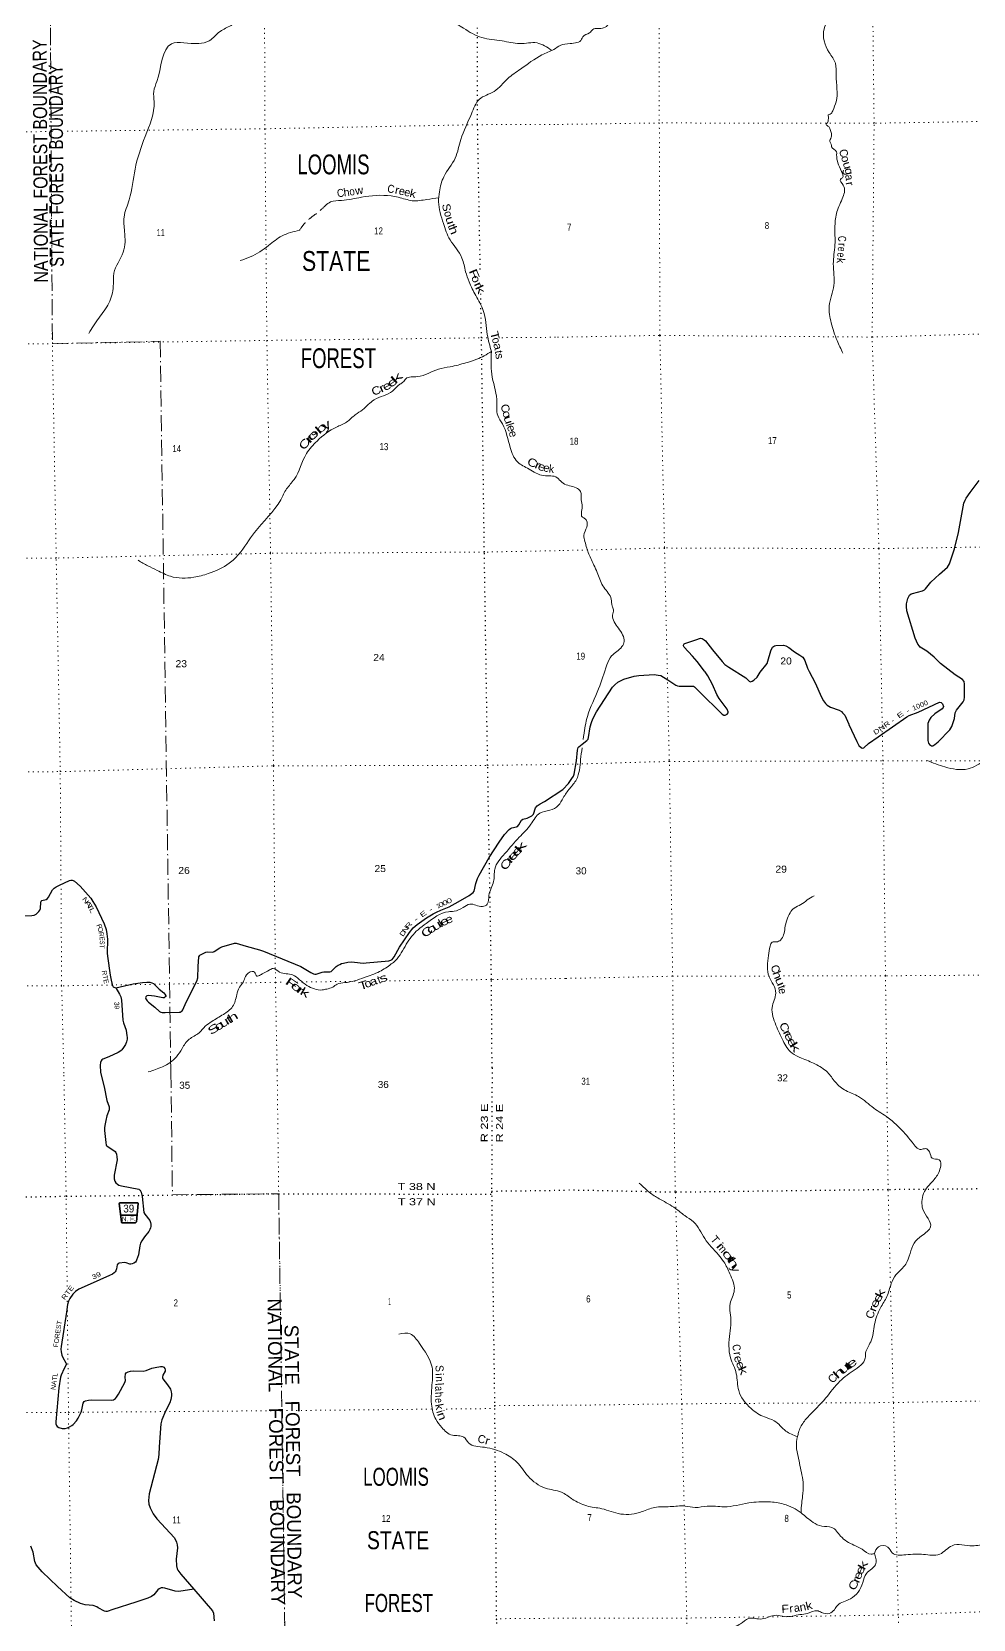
# Model space of a CAD drawing. Header units: feet. Extents: x 242557 to 489137, y 368785 to 557307.
# Drawn here: x 260656 to 284176, y 447379 to 487044 of the extents above; entities that cross this region are included whole.
import ezdxf
from ezdxf.enums import TextEntityAlignment as Align

# ---------------------------------------------------------------- set-up
doc = ezdxf.new("R2010")
doc.units = ezdxf.units.FT
doc.header["$LTSCALE"] = 80
for name, pattern in [('DOT_DASHED', [7.7, 5, -1.2, 0.3, -1.2]), ('DOTTED', [1.5, 0.3, -1.2]), ('MEDIUM_DASHED', [4.5, 3, -1.5])]:
    doc.linetypes.add(name, pattern=pattern)
for name, color, linetype, lineweight in [('29', 7, 'Continuous', 25), ('30', 7, 'Continuous', 35), ('39', 7, 'Continuous', 13), ('41', 7, 'Continuous', 13), ('44', 7, 'DOT_DASHED', 13), ('6', 7, 'DOTTED', 25), ('7', 7, 'DOTTED', 13)]:
    doc.layers.add(name, color=color, linetype=linetype, lineweight=lineweight)

msp = doc.modelspace()

# ---------------------------------------------------------------- linework, layer by layer
at = {"layer": '29'}
for points in [[(281068, 469739.4), (281069.63, 469736.34), (281269, 469313.44), (281321.3, 469208), (281381.08, 469152.45), (281406.7, 469143.91), (281440.15, 469152.04), (281558.69, 469259.65), (281798.87, 469428.57), (282513.59, 469925.09), (282576.73, 469960.05), (282803.36, 470042.73), (283330.21, 470288.87), (283375.25, 470286.93), (283409.68, 470254.41), (283430.77, 470188.65), (283426.5, 470158.74), (283400.61, 470123.12), (283217.78, 470003.93), (283119.04, 469910.91), (283072.07, 469842.54), (283041.82, 469761.89), (283043.52, 469338.44), (283059.26, 469265.69), (283080.61, 469235.78), (283135.35, 469205.45), (283166.02, 469205.87), (283217.26, 469231.5), (283302.51, 469304.11), (283593.03, 469603.25), (283644.71, 469685.12), (283704.62, 469886.15), (283721.14, 470026.28), (283760.35, 470093.14), (283858.32, 470218.43), (283921.84, 470304.02), (283947.46, 470351.02), (283958.69, 470414.35), (283959.27, 470739.04), (283947.46, 470812.51), (283910.06, 470860.91), (283725.77, 470979.66), (283354.16, 471261.44), (283197.27, 471417.11), (283018.33, 471566.23), (282852.52, 471671.28), (282832.94, 471690.61), (282790.24, 471746.15), (282722.4, 471890.1), (282515.02, 472572.96), (282508.42, 472679.8), (282506.89, 472750.24), (282542.58, 472880.63), (282584.62, 472965.8), (282623.71, 472996), (282660.3, 473007.89), (282908.9, 473074.15), (282956.79, 473102.83), (282982.41, 473124.19), (283119.69, 473292.8), (283337.04, 473489.42), (283529, 473669), (283585.2, 473749.26), (283709.75, 474121.19), (283807.21, 474530.81), (283941.58, 475263.95), (283973.1, 475341.88), (283998.72, 475393.16), (284098.79, 475531.77), (284321.83, 475831.37)], [(277479.58, 471048), (277466.44, 471070.51), (277277.3, 471312.16), (277163.35, 471442.61), (276950.48, 471663.54), (276935.79, 471703.41), (276935.79, 471720.5), (276952.87, 471750.41), (276974.41, 471762.91), (277248.66, 471853.96), (277362.81, 471891.42), (277405.51, 471882.88), (277456.76, 471852.96), (277485.34, 471825.17), (277659.94, 471601.34), (277902.75, 471306.49), (277969.18, 471233.38), (278069.31, 471169.18), (278495.08, 470900.76), (278579.81, 470814.63), (278614.38, 470800.68), (278656.68, 470814.63), (278695.11, 470840.27), (278776.24, 470921.46), (278852.79, 471046.18), (279023.92, 471261.16), (279048.17, 471320.94), (279116.86, 471578.64), (279164.84, 471667.09), (279207.54, 471701.28), (279242.96, 471708.61), (279433.86, 471714.1), (279491.21, 471702.27), (279566.23, 471658.55), (279710.47, 471554.09), (279848.07, 471468.4), (279916.39, 471414.99), (279965.58, 471338.17), (280031.69, 471143.66), (280074.96, 471056.36), (280230.61, 470779.66), (280388.32, 470414.27), (280433.09, 470323.25), (280484.33, 470263.42), (280522.76, 470220.69), (280607.88, 470165.26), (280825.96, 470092.51), (280881.47, 470062.6), (280913.6, 470029.17), (280966.87, 469968.59), (281068, 469739.4)], [(273922.9, 468108.98), (274061.95, 468257.25), (274151.62, 468383.3), (274185.79, 468445.26), (274203.73, 468490.23), (274262.58, 468824.34), (274288.26, 469092.61), (274305.35, 469158.84), (274319.05, 469174.52), (274406.27, 469241.08), (274525.14, 469334.58), (274553.02, 469372.49), (274561.56, 469410.95), (274607.96, 469679.33), (274638.43, 469784.84), (274672.59, 469878.84), (274760.78, 470049.9), (275162.14, 470664.19), (275223.44, 470729.17), (275300.3, 470788.99), (275377.17, 470835.99), (275447.99, 470864.41), (275701.7, 470938.54), (275818.91, 470961.74), (276205.58, 470981.27), (276308.87, 470971.08), (276367.85, 470957.77), (276545.62, 470851.54), (276743.63, 470718.49), (276790.6, 470697.12), (276833.7, 470692.85), (277108.12, 470689.13), (277184.78, 470688.89), (277213.35, 470680.03), (277329.02, 470557.12), (277900.83, 469991.6), (277947.83, 469964.31), (277977.72, 469968.58), (278027.89, 469992.53), (278054.58, 470024.13), (278054.58, 470054.04), (278029.03, 470117.59), (277827.15, 470387.17), (277772.75, 470485.61), (277663.86, 470732.26), (277546.43, 470947.09), (277479.58, 471048)], [(270768.27, 465043.54), (270874.1, 465092.08), (271084.95, 465183.27), (271305.38, 465305.73), (271582.94, 465463.83), (271681.15, 465534.33), (271707.99, 465570.84), (271748.59, 465761.11), (271792.18, 465884.72), (271835.15, 465970.45), (272080.31, 466414.78), (272334.7, 466798.85), (272464.08, 466982.87), (272582.15, 467113.18), (272612.04, 467134.55), (272650.12, 467153.94), (272766.54, 467176.47), (272791.39, 467190.09), (272821.28, 467228.55), (272890.18, 467344.25), (272928.03, 467369.56), (273036.3, 467393.58), (273098.84, 467425.11), (273145.81, 467455.02), (273189.4, 467497.48), (273244.02, 467655.84), (273280.15, 467698.84), (273355.05, 467754.12), (273461.37, 467807.34), (273922.9, 468108.98)], [(260275.62, 464949.89), (260659.93, 464962.71), (260715.45, 464974.47), (260764.5, 464998.52), (260835.01, 465060.99), (260860.63, 465094.12), (260876.58, 465139.87), (260879.5, 465299.13), (260890.52, 465320.58), (260907.6, 465334.46), (261015.23, 465364.38), (261046.38, 465386.81), (261074.14, 465424.19), (261171.77, 465601.35), (261215.05, 465647.46), (261262.03, 465679.51), (261346.67, 465723.82), (261599.37, 465840.82), (261631.4, 465847.23), (261662.64, 465845.15), (261686.91, 465840.82), (261727.48, 465823.73), (261862.98, 465698.1), (262128.83, 465395.2), (262184.38, 465316.32), (262266.07, 465178.34), (262461.71, 464757.12), (262511.05, 464609.16), (262534.53, 464502.33), (262547.84, 464371.96), (262540.93, 464018.43), (262546.03, 463950.73), (262615.93, 463468.5), (262639.15, 463348.65), (262658.36, 463268.54), (262673.31, 463216.21), (262690.39, 463184.16), (262709.61, 463170.26), (262753.09, 463152.89)], [(262753.09, 463152.89), (263188.32, 463254.49), (263418.45, 463289.92), (263533.74, 463298.47), (263608.47, 463296.33), (263659.21, 463284.27), (263693.87, 463264.29), (263839.68, 463122.7), (263954.28, 463032.34), (263984.24, 462999.36), (264002.07, 462958.76), (264001.32, 462941.68), (263982.11, 462920.31), (263965.03, 462909.63), (263934.62, 462904.98), (263722.24, 462946.99), (263572.76, 462966.1), (263531.61, 462958.77), (263508.12, 462933.13), (263499.58, 462905.36), (263508, 462878.12), (263542.28, 462828.45), (263576.12, 462794.88), (263729.7, 462669.04), (263850.7, 462560.67), (263881.76, 462545.37), (263913.78, 462536.83), (263986.16, 462537.24), (264340.63, 462544.49), (264366.42, 462550.72), (264392.04, 462562.46), (264411.26, 462578.49), (264428.06, 462606.73), (264515.06, 462793.91), (264784.89, 463339.07), (264797.7, 463378.6), (264803.22, 463408.41), (264809.81, 463688.67), (264831.86, 463929.81), (264842.53, 463957.58), (264854.71, 463967.69), (265002.66, 464045.18), (265038.42, 464052.05), (265177.51, 464048.85), (265196.96, 464051.59), (265216.17, 464062.27), (265354.95, 464158.41), (265369.9, 464166.96), (265402.64, 464178.4), (265717.91, 464271.64), (265745.67, 464273.78), (265765.49, 464272.47), (266012.74, 464198.93), (266349.12, 464101.01), (266445.97, 464067.62), (267378.74, 463688.78), (267627.53, 463536.67), (267690.71, 463503.6), (267724.88, 463497.19), (267757.22, 463499.02), (267914.9, 463548.46), (267951.59, 463553.37), (268100.59, 463558.43), (268139.08, 463567.69), (268162.56, 463584.78), (268263.33, 463684.69), (268314.15, 463723.65), (268348.32, 463740.74), (268395.29, 463762.11), (268440.92, 463772.96), (268555.42, 463795.23), (268649.91, 463801.42), (268719.82, 463799.51), (268934.56, 463772.97), (269008.06, 463776), (269580.16, 463832.52), (269627.22, 463845.45), (269659.25, 463866.81), (269711.31, 463925.89), (269845.53, 464170.46), (270094.17, 464540.3), (270182.34, 464651.97), (270284.82, 464737.43), (270518.22, 464903.66), (270681.94, 465002.35), (270768.27, 465043.54)], [(262753.09, 463152.89), (262844.75, 462999.59), (262880.42, 462929.92), (262900.07, 462849.58), (262929.52, 462347.73), (262945.42, 462284.22), (263011.6, 462094.12), (263034.14, 461956.76), (263040.54, 461919.38), (263038.41, 461876.65), (263021.32, 461804.12), (262995.7, 461739.92), (262950.87, 461665.14), (262903.9, 461605.32), (262888.95, 461590.37), (262854.79, 461562.59), (262812.09, 461536.95), (262579.38, 461428.31), (262429.91, 461374.58), (262404.29, 461357.49), (262385.92, 461327.63), (262374.4, 461291.26), (262367.83, 461222.46), (262373.44, 461039.19)], [(262373.44, 461039.19), (262463.06, 460685.78), (262533.77, 460337.95), (262586.21, 460182.26), (262590.94, 460108.88), (262530.7, 459955.78), (262502.93, 459839.34), (262479.45, 459716.49), (262475.18, 459660.94), (262474.32, 459591.58), (262505.07, 459293.45), (262517.88, 459226.15), (262533.36, 459209.36), (262736.58, 459064.63), (262754.88, 459042.41), (262771.96, 458999.68), (262784.77, 458933.44), (262787.39, 458861.68), (262717.58, 458471.89), (262716.45, 458381.15), (262729.44, 458324.91), (262754.88, 458281.8), (262795.45, 458247.62), (262831.75, 458228.39), (262898.07, 458207.99), (263327.1, 458121.56), (263348.46, 458110.88), (263362.79, 458096.57), (263386.89, 458051.05), (263413.02, 457941.98), (263459.49, 457545.76), (263476.84, 457497.34), (263601.65, 457339.6), (263619.62, 457293.65), (263628.16, 457246.64), (263630.3, 457193.23), (263621.96, 457160.47), (263604.68, 457113.1), (263578.71, 457071.29), (263469.61, 456930.95), (263406.11, 456837.49), (263374.08, 456779.8), (263353.48, 456705.88), (263323.89, 456487.87), (263275.22, 456348.24), (263260.92, 456327.91), (263245.97, 456304.41), (263209.68, 456276.64), (263162.7, 456255.27), (263134.95, 456251), (263109.15, 456253.58), (263017.51, 456285.18), (262977.75, 456290.32), (262840.29, 456272.36), (262816.89, 456264.24), (262793.32, 456238.18), (262772.13, 456134.74), (262752.75, 456086.48), (262737.81, 456060.85), (262716.46, 456035.21), (262673, 456002.57), (262598.01, 455969.1)], [(262598.01, 455969.1), (262111.93, 455752.11), (261831.39, 455627.89), (261751.36, 455569.44), (261685.88, 455499.21), (261606.17, 455394.24), (261576.28, 455325.87), (261547.95, 455243.65), (261526.1, 455051.93), (261393.45, 454195.87), (261386.25, 454126.19), (261392.66, 454056.75), (261409.74, 453976.63), (261429, 453922.2), (261511.22, 453788.14), (261518.63, 453767.25), (261512.23, 453736.27), (261464.63, 453642.49), (261392.66, 453480.95), (261376.63, 453423.79), (261335.54, 453157.28), (261259.16, 452311.95), (261260.27, 452260.97), (261270.95, 452222.52), (261290.17, 452194.74), (261331.4, 452169.72), (261411.87, 452143.46), (261488.84, 452145.37), (261550.65, 452160.56), (261601.9, 452184.06), (261657.41, 452216.11), (261691.58, 452246.02), (261774.57, 452340.19), (261813.28, 452401.99), (261892.28, 452553.68), (261910.31, 452609.83), (261938.48, 452779.45), (261964.88, 452816.48), (262002.23, 452838.65), (262071.63, 452854.94), (262142.96, 452862.47), (262646.73, 452854.29), (262695.09, 452864.56), (262744.2, 452894.47), (262774.09, 452926.52), (262826.28, 452999.5), (262979.81, 453297.56), (262994.01, 453348.48), (262992.3, 453430.72), (262997.36, 453511.39), (263013.23, 453534.36), (263034.58, 453547.18), (263066.61, 453560), (263122.12, 453574.96), (263187.9, 453582.16), (263437.73, 453581.07), (263512.85, 453594.19), (263656.49, 453650.15), (263741.32, 453673.24), (263873.7, 453696.74), (263915.8, 453697.54), (263939.88, 453689.26), (263952.7, 453679.65), (263980.45, 453645.46), (263991.13, 453613.42), (263987.77, 453577.47), (263928.59, 453473.99), (263920.67, 453430.74), (263922.8, 453413.64), (263933.67, 453387.39), (264044.3, 453235.52), (264119.24, 453125.21), (264141.08, 453063.34), (264144.86, 453011.97), (264146.99, 452958.56), (264134.18, 452868.82), (264104.19, 452782.78), (263999.85, 452582.03), (263907.86, 452365.67), (263895.05, 452325.07), (263882.83, 452264.24), (263837.5, 451683.29), (263831, 451491.82), (263813.06, 451372.64), (263587.82, 450509.43), (263574.78, 450344.49), (263583.32, 450254.75), (263614.21, 450161.09), (263685.81, 450011.18), (263782.76, 449884.96), (264219.58, 449416.49), (264275.12, 449303.98), (264287.93, 449235.61), (264293.16, 449163.43), (264266.42, 448876.93), (264270.85, 448710.02), (264287.43, 448639.37), (264307.14, 448604.26), (264383.72, 448507.49), (264708.55, 448132.08)], [(264708.55, 448132.08), (264328.51, 448076.52), (264235.28, 448080.1), (263982.5, 448157.74), (263927.1, 448166.26), (263888.67, 448161.98), (263841.69, 448140.62), (263809.75, 448115.39), (263706.55, 447987.21), (263649.53, 447948.33), (263556.42, 447906.85), (263253.43, 447806.54), (262683.52, 447620.47), (262539.25, 447576.57), (262505.08, 447572.29), (262472.48, 447579.69), (262317.2, 447668.44), (262278.77, 447689.8), (262188.73, 447719.44), (261987.02, 447739.24), (261877.36, 447775.26), (261715.08, 447847.91), (261610.17, 447914.17), (261296.51, 448194.64), (260917.29, 448565.03), (260766.05, 448742.61), (260732.91, 448820.04), (260691.79, 449052.1), (260634.7, 449208.9)], [(264708.55, 448132.08), (265171.9, 447589.08), (265196.65, 447529.24), (265217.1, 447338.02)]]:
    msp.add_lwpolyline(points, dxfattribs=at)
at = {"layer": '30'}
msp.add_line((262881.01, 457475.72), (263286.08, 457475.72), dxfattribs=at)
msp.add_lwpolyline([(262926.86, 457285.17), (262907.88, 457287.28), (262896.64, 457306.97), (262841.11, 457767.63), (262846.73, 457778.88), (262860.79, 457787.32), (263302.19, 457785.91), (263309.22, 457781.69), (263316.25, 457766.22), (263269.15, 457312.6), (263260.01, 457293.61), (263249.48, 457284.46)], close=True, dxfattribs=at)
at = {"layer": '39'}
for points in [[(281101.84, 488695.36), (281075.54, 488332.44), (280811.56, 487789.52), (280551.93, 487349.96), (280448.65, 487115.41), (280575.84, 486522.06), (280731.97, 486255.23), (280751.05, 485959.86), (280752.01, 485295.63), (280664.81, 485067.42), (280603.44, 484987.46), (280553.23, 484966.4), (280556.1, 484915.82), (280555.33, 484840.88), (280536.26, 484771.72), (280500.6, 484726.59), (280566.22, 484672.97), (280599.71, 484604.65), (280635.81, 484501.95), (280627.25, 484408.65), (280596.72, 484298.81), (280630.12, 484236.56), (280639.32, 484169.88), (280758.68, 484046.24), (280764.01, 483969.37), (280886.17, 483556.17), (280907.04, 483396.52), (280857.16, 483355.22), (280926.28, 483212.54), (280921.13, 482914.77), (280771.63, 482541.77), (280720.78, 482194.66), (280720.66, 481716.73), (280680.03, 481242.2), (280695.01, 480707.8), (280578.23, 480191.55), (280627.71, 479771.11), (280776.66, 479327.97), (280921.5, 479010.32)], [(273646.94, 486577.1), (273279.26, 486764.88), (272847.33, 486748.04), (272405.2, 486815.89), (271902.15, 486896.37), (271443.72, 487131.65), (271075.64, 487308.52), (270665.52, 487308.41), (270284.82, 487343.41), (269911.3, 487414.98), (269637.01, 487476.9), (269249.19, 487554.19), (269069.95, 487531.52), (268846.09, 487515.83), (268539.99, 487718.51), (267917.87, 487955.77), (267608.39, 488051.19), (267280.14, 488008.63), (266907.02, 487983.16), (266424.97, 487870.03), (265797.7, 487342.79), (265633.5, 487203.21), (265360.47, 487052.83), (265091.54, 486819.65), (264826.64, 486748.33), (264145.96, 486741.48), (263781.47, 485804.22), (263702.88, 485553.53), (263711.27, 485298.95), (263490.64, 484425.93), (263236.25, 483610.72), (263091.69, 482846.78), (262963.08, 482414.88), (262976.1, 482055.26), (262940.62, 481534.67), (262707.27, 481009.16), (262693.3, 480679.2), (262582.4, 480265.93), (262331.13, 479891.63), (262196.56, 479698.19), (262082.29, 479501.22)], [(278914.35, 487906.05), (278715.91, 487936.16), (278352.37, 488149.05), (278039.48, 488235.17), (277879.02, 488034.13), (277728.9, 487819.09), (277492.07, 487831.49), (277144.37, 487943.37), (276843.78, 487898.05), (276548.35, 487785.98), (276358.53, 487768.76), (276158.91, 487733.16), (276030.35, 487801.98), (275923.83, 487761.8), (275761.07, 487819.94), (275672.47, 487796.24), (275607.98, 487783.06), (275522.82, 487795.87), (275435.65, 487687.14), (275332.84, 487545.76), (275175.68, 487389.33), (274943.23, 487138.54), (274672.91, 487097.75), (274593.35, 487017.49), (274421.09, 486917.53), (274393.79, 486856.33), (274108.37, 486750.5), (273860.43, 486701.97), (273701.6, 486599.47)], [(273701.6, 486599.47), (273401.87, 486466.63), (272863.29, 486109.43), (272545.94, 485873.02), (272204.42, 485553.09), (271837.61, 485355.89), (271640.55, 484995.07), (271373.84, 484349.42), (271235.84, 483888.97), (270950.5, 483422.82), (270840.66, 483048.01), (270820.68, 482796.76), (270939.25, 482255.75), (271105.02, 481847.36), (271403.34, 481389.69), (271494.76, 481046.18), (271581.78, 480797.6), (271745.99, 480451.86), (271935.18, 480076.4), (272037.04, 479476.33), (272140.53, 479054.26)], [(270819.7, 482890.73), (270526.3, 482854.13), (270163.42, 482822.84), (269990.74, 482861), (269633.16, 482941.07), (268890.5, 482908.4), (268395.42, 482831.35), (268117.65, 482790.05), (267992.62, 482699.98)], [(267343.35, 482083.22), (266908.44, 481942.96), (266572.97, 481704.07), (266115.41, 481419.67), (265865.24, 481324.46)], [(272140.53, 479054.26), (271773.66, 478859.07), (271499.07, 478771.34), (271109.59, 478672.66), (270814.05, 478614.74), (270289.4, 478427.75), (270001.84, 478374.08), (269927.28, 478285.27), (269853.69, 478238.94), (269670.11, 478066.53), (269208.85, 477848.77), (268922.15, 477598.96), (268737.4, 477473.03), (268519.75, 477289.65), (268266.26, 477166.05), (267784.01, 476818.35), (267521.13, 476504.43), (267209.99, 475857.66), (267021.97, 475620.43), (266875.24, 475347.82), (266218.8, 474532.7), (265826.35, 473987.05), (265591.53, 473762.8), (265064.56, 473507), (264705.26, 473413.12), (264120.74, 473438.99), (263791.89, 473582.46), (263554.54, 473701.92), (263314.78, 473837.49)], [(272140.53, 479054.26), (272146.49, 478492.24), (272271.57, 477852.31), (272299.69, 477454.64), (272416.04, 477245.21), (272608.57, 476655.49), (272791.3, 476296.05), (273078.61, 476117.17), (273442.35, 475952.33), (273781, 475902.13), (273833.2, 475849.46)], [(273833.2, 475849.46), (273968.27, 475743.7), (274291.71, 475631.43), (274363.72, 475557.65), (274383.34, 475351.4), (274410.43, 475181.73), (274386.99, 475011.24), (274402.56, 474926.43), (274463.92, 474884.89), (274517.4, 474831.07), (274520.1, 474669.1), (274450.82, 474457.38), (274475.56, 474307.91), (274520.79, 474142.58), (274638.94, 473848.8), (274798.61, 473490.89), (274947.67, 473163.18), (275134.6, 472868.49), (275153.67, 472694.63), (275185.52, 472604.01), (275167.56, 472468.04), (275310.55, 472140.24), (275453.61, 471808.38), (275401.15, 471679.96), (275142.11, 471446.97), (275026.54, 471222.35), (274818.03, 470627.67), (274538.28, 469938.69), (274445.02, 469467.36), (274429.75, 469357.42)], [(283018.46, 468837.28), (283470.15, 468674.42), (284045.31, 468626.93), (284462.15, 468856.38), (284763.43, 469223.71), (284938.58, 469757.1), (285109.25, 470073.73), (285550.95, 470631.65), (285692.74, 470982.24), (286003.8, 471491.49), (286264.84, 471967.53), (286397.97, 472352.41), (286660.84, 472719.12), (287194.77, 473325.1), (287606.59, 473613.19), (287876.98, 473892.94), (288007.04, 474097.54), (288191.7, 474303.02), (288352.07, 474510.12)], [(274404.73, 469151.84), (274368.24, 468856.57), (274261.54, 468358.05), (274095.1, 468135.29), (273930.75, 467906.51)], [(263567.74, 461052.72), (263921.88, 461183.71), (264269.31, 461428.96), (264409.48, 461640.74), (264589.58, 461871.71), (264836.11, 462031.54), (264991.62, 462195.17), (265152.29, 462314.44), (265442.83, 462491.54), (265674.26, 462689.41), (265778.04, 462983.19), (265844.11, 463168.86), (265943.8, 463302.78), (265992.97, 463437.47), (266161.56, 463563.01), (266222.64, 463544.31), (266275.54, 463448.56), (266371.69, 463481.29), (266445.49, 463519.53), (266585.01, 463595.8), (266686.92, 463640.81), (266844.76, 463549.7), (267171.75, 463481.01), (267346.55, 463357.97), (267531.95, 463214.97), (267912.55, 463103.13), (268025.11, 463126.15), (268173.51, 463170.29), (268286.68, 463249.96), (268473.7, 463284.95), (268961.5, 463410.35), (269343.61, 463561.43), (269637.9, 463751.15), (269740.21, 463835.7), (270013.43, 464245.44), (270305.43, 464606.6), (270511.58, 464765.42), (271065.91, 465058.3), (271205.07, 465067.83), (271431.01, 465162.44), (271598.59, 465247.5), (271917.3, 465186.69), (272037.03, 465246.3), (272078.01, 465465.71), (272194.66, 465810.37), (272223.23, 466122.49), (272474.19, 466508.92), (272835.7, 466918.32), (273126.6, 467243.05), (273351.97, 467521.66), (273594.62, 467594.44), (273809.9, 467711.02), (273930.75, 467906.51)], [(280222.93, 461256.24), (279888.37, 461399.43), (279649.68, 461523.19), (279426.12, 461831.47), (279247.65, 462225.54), (279151.39, 462661.42), (279242.4, 463025.38), (279184.4, 463228.99), (279075.86, 463431.79), (279063, 463960.14), (279103.5, 464199.75), (279152.43, 464297.74), (279253.46, 464303.41), (279363.92, 464349.74), (279472.18, 464649.17), (279599.35, 465027.88), (279700.47, 465148.98), (279872.97, 465234.78), (280028.79, 465350.68), (280199.03, 465450.62)], [(280222.93, 461256.24), (280532.8, 461047.11), (280727.02, 460803.86), (280995.54, 460586.24), (281313.29, 460440.32), (281690.17, 460149.83), (282052.03, 459909.64), (282302.44, 459687.64), (282646.68, 459301.47), (282872.17, 459117.45), (282986.97, 459137.76), (283087.44, 459054.63), (283150.83, 458897.99), (283321.23, 458858.62), (283332.17, 458583.7), (283172.92, 458336), (282936.09, 458020.13), (282895.32, 457813.04), (282916.83, 457625.29), (283112.48, 457187.86), (282886.22, 456959.17), (282699.54, 456777.73), (282492.66, 456254.04), (282244.94, 455982.47), (282127.6, 455763.87), (282018.19, 455440.21), (281859.52, 455160.16), (281713.24, 454750.86), (281614.02, 454308.04), (281487.66, 454028.57), (281477.77, 453902.97), (281178.26, 453590), (280797.85, 453281.62), (280443.91, 452848.29), (279979.86, 452358.34), (279832.73, 452110.86), (279811.73, 452041.7), (279785.18, 451944.11)], [(275834.25, 458278.73), (276113.51, 458024.89), (276362.78, 457867.61), (276740.54, 457641.87), (276969.93, 457466.01), (277184.79, 457312.15), (277469.05, 456890.49), (277811.66, 456482.04), (277946.02, 456310.52), (278094.83, 456007.76), (278207.07, 455603.19), (278101.91, 455267.47), (278124.41, 454796.53), (278093, 454516.78), (278113.8, 453914.3), (278256.25, 453514.33), (278316.22, 453094.64), (278625.26, 452643.09), (278962.34, 452432.79), (279206.45, 452338.13), (279495.85, 452082.45), (279784.87, 451941.24)], [(269827.19, 454502.31), (270112.05, 454508.79), (270340.16, 454269.75), (270656.76, 453674.27), (270660.68, 453298.29), (270643.07, 452750.14), (270750.03, 452375.79), (270898.8, 452169.88), (271164.57, 451977.93), (271448.27, 451929.81), (271569.78, 451786.15), (271967.66, 451675.11), (272455.1, 451523.02), (272773.82, 451305.62), (273056.25, 450954.22), (273489.42, 450655.73), (273891.21, 450552.84), (274149.94, 450385.48)], [(279785.18, 451944.11), (279757.42, 451686.68), (279801.98, 451452.83), (279846.5, 451221), (279927.67, 450745.05), (279912.64, 450453.46), (279891.42, 450283.14), (279874.96, 450039.52)], [(274156.72, 450381.2), (274520.77, 450211.27), (274895.76, 450141.25), (275368.85, 450008.29), (275901.13, 450068.59), (276220.49, 450173.56), (276601.99, 450192.67), (276977.49, 450207.63), (277226.63, 450171.72), (277533.11, 450205.65), (277947.56, 450188.95), (278568.1, 450285.25), (279066.62, 450312.57), (279437.33, 450256.64), (279681.44, 450161.97), (279874.97, 450039.73)], [(279874.96, 450039.52), (280178.81, 449798.83), (280390.61, 449703.58), (280645.7, 449673.85), (280861.7, 449455.27), (281197.01, 449230.77), (281398.86, 449127.24), (281629.3, 449006.03), (281705.76, 449023.61)], [(274227.09, 443492.33), (274655.85, 443622.81), (274903.41, 443789.17), (275191.98, 443921.89), (275360.2, 444119.18), (275477.09, 444590.65), (275690.28, 445100.3), (275860.06, 445323.91), (276062.79, 445511.71), (276153.04, 445663.06), (276419.99, 445989.6), (276747.48, 446319.26), (277008.06, 446435.29), (277489.13, 446877.01), (277698.72, 447020.42), (278082.17, 447156.91), (278361.1, 447263.15), (278562.83, 447394.29), (278902.37, 447386.34), (279251.51, 447480.32), (279462.93, 447444.7), (279847.96, 447494.66), (280035.36, 447522.36), (280274.51, 447593.49), (280388.43, 447549.04), (280578.78, 447524.2), (280706.42, 447617.57), (280783.36, 447722.15), (281107.67, 447889.91), (281298.72, 448053.22), (281415.59, 448298.12), (281506.6, 448520.29), (281746.56, 448773.51), (281744.41, 448894.85), (281705.76, 449023.61)], [(281705.76, 449023.61), (281807.94, 449185.3), (282040.31, 449183.48), (282151.99, 449037.84), (282492.25, 448989.44), (282934.52, 448999.54), (283340.5, 449004.94), (283645.84, 449216.87), (284155, 449214.04), (284505.92, 449248.78), (284811.81, 449201.77), (285066.89, 449172.04), (285536.49, 449121.96), (285996.33, 448938.18), (286291.73, 448799.95), (286487.08, 448720.57)]]:
    msp.add_spline(points, degree=3, dxfattribs=at)
at = {"layer": '39', "linetype": 'MEDIUM_DASHED'}
msp.add_spline([(267343.35, 482083.22), (267509.77, 482295.65), (267806.87, 482533.58), (267992.62, 482699.98)], degree=3, dxfattribs=at)
at = {"layer": '44'}
for points in [[(273591.24, 495424.98), (262387.86, 495278.88), (262409.45, 493936.87), (261084.55, 493917.17), (261170.67, 479251.51), (263863.2, 479309.72), (264130.68, 461059.09)], [(264130.68, 461059.09), (264169.64, 457984.54), (266825.16, 458009.86), (267087.6, 439309.72), (272384.01, 439309.48), (272381.15, 439394.03), (274284.51, 439426.96)]]:
    msp.add_lwpolyline(points, dxfattribs=at)
at = {"layer": '6'}
msp.add_line((272143.48, 458076.59), (274053.32, 458100.51), dxfattribs=at)
for points in [[(271860.57, 481102.79), (271794.86, 484721.88), (271778.5, 490066.08)], [(272155.6, 461156.32), (272140.62, 463364.21), (272045.32, 468714.53), (271962.69, 474042.92), (271891.57, 479395.86), (271871.08, 480524.23)], [(272155.6, 461156.32), (272143.75, 458055.01), (272145.12, 457968.1), (272217.89, 452722.21), (272217.11, 452643.35), (272261.68, 447391.73), (272263.15, 447298.76), (272309.29, 442075.46), (272312.46, 442002.73), (272383.93, 436711.1), (272389.72, 436600), (272492.57, 431369.5), (272490.56, 431279.73), (272568.44, 426021.81), (272567.65, 425976.84)], [(304502.85, 458426.75), (303285.45, 458414.36), (298043.7, 458365.07), (292732.62, 458237.64), (287390.42, 458156.17), (282049.59, 458111.15), (276733.36, 458046.34), (274053.32, 458100.51)], [(243604.72, 457702.9), (245544.22, 457723.13), (250856.47, 457788.02), (256190.78, 457863.36), (261514.84, 457948.65), (266825.16, 458009.86), (272144.62, 457999.67)]]:
    msp.add_lwpolyline(points, dxfattribs=at)
at = {"layer": '7'}
for p, q in [((272397.97, 479399.82), (273789.5, 479410.69)), ((268738.13, 463318.93), (267289.69, 463299.66)), ((271012.22, 452631.42), (272217.11, 452643.35)), ((272217.89, 452722.21), (274119.87, 452725.29)), ((274185.7, 447407.93), (272261.68, 447391.73))]:
    msp.add_line(p, q, dxfattribs=at)
for points in [[(266242.61, 507138.56), (266272.11, 505954.57), (266309.56, 500655.38), (266361.6, 495338.36), (266462.3, 490014.47), (266481.94, 484619.8), (266529.23, 479330.97), (266621.71, 474012.93), (266693.79, 468702.48), (266744.11, 463292.4), (266786.58, 461090.95)], [(276089.5, 507259.44), (276133.81, 506102.71), (276208.28, 500785.92), (276258.15, 495460.15), (276323.19, 490131.52), (276333.78, 484765.1), (276347.42, 479457.45), (276464.29, 474145.38), (276582.91, 468849.55), (276666.65, 463462.02), (276684.07, 461212.46)], [(261458.32, 461027.37), (261402.52, 463205.78), (261367.79, 468557.6), (261266.79, 473893.63), (261170.67, 479251.51), (261137.95, 484547.63), (261103.47, 489924.38), (261045.7, 495274.63), (261022.57, 498130.81)], [(282011.73, 461279.71), (281983.69, 463456.13), (281918.45, 468825.73), (281819.92, 474129.99), (281650.92, 479414.89), (281699.38, 484757.96), (281635.25, 490182.26), (281569.07, 495523.55), (281568.6, 495557.68)], [(303010.71, 485178.6), (297690.91, 484985.98), (292321.94, 484952.56), (287035.09, 484845.53), (281699.38, 484757.96), (276333.78, 484765.1), (273723.68, 484727)], [(273723.68, 484727), (271794.86, 484721.88), (266481.94, 484619.8), (261476.56, 484556.37)], [(261170.96, 484552.5), (261137.95, 484552.08), (255844.48, 484476), (250535.8, 484446.82), (245195.07, 484406.73), (243310.91, 484401.76)], [(273789.5, 479410.69), (276347.42, 479457.45), (281650.92, 479414.89), (286975.44, 479567.08), (292352.33, 479610.75), (297741.42, 479650.57), (303047.11, 479719.43)], [(246492.79, 479044.1), (250556.4, 479094.64), (255883.55, 479193.04), (261170.67, 479251.51), (266529.23, 479330.97), (271891.57, 479395.86), (272073.2, 479397.28)], [(273855.49, 474079.83), (271962.69, 474042.92), (266621.71, 474012.93), (261266.79, 473893.63), (255947.15, 473898.55), (250659.11, 473770.8), (245284.51, 473711.66), (243428.41, 473724.03)], [(303111.94, 474374.12), (297783.44, 474339.33), (292494.37, 474244.41), (287117.35, 474208.84), (281819.92, 474129.99), (276464.29, 474145.38), (273855.49, 474079.83)], [(273921.64, 468736.95), (276581.49, 468813.07), (281918.45, 468825.73), (287211, 468833.62), (292540.64, 468921.09), (297837.93, 469008.03), (303176.51, 469045.02)], [(243487.42, 468362.12), (245384.86, 468401.91), (250681.02, 468446.96), (256004.9, 468514.94), (261367.79, 468557.6), (266693.79, 468702.48), (272045.32, 468714.53), (273921.64, 468736.95)], [(303243.44, 463695.7), (297929.6, 463630.76), (292646.32, 463552.13), (287314.21, 463490.95), (281983.69, 463456.13), (279412.57, 463451.09)], [(266888.53, 463294.32), (266744.11, 463292.4), (261402.52, 463205.78), (256093.79, 463178.62), (250736.39, 463077.44), (245447.55, 463062.91), (243545.99, 463039.2)], [(273987.84, 463390.2), (272140.62, 463364.21), (269543.22, 463329.65)], [(279085.37, 463450.45), (276658.83, 463445.69), (273987.84, 463390.2)], [(261539.47, 455695.5), (261514.84, 457948.65), (261458.32, 461027.37)], [(266786.58, 461090.95), (266825.16, 458009.86), (266902.43, 452591.84), (266974.13, 447239.43), (267053.61, 441967.12), (267108.81, 436598.27), (267158.92, 431251.72), (267273.17, 425938.51)], [(276684.07, 461212.46), (276733.36, 458046.34), (276893.87, 452757.1), (277019.08, 447408.55), (277107.64, 442075.52), (277108.58, 436770.89), (277205.93, 431412.06), (277218.03, 430949.52)], [(282610.51, 426751.48), (282515.59, 431391.78), (282437.45, 436823.26), (282403.78, 442133.9), (282304.76, 447486.97), (282180.31, 452793.04), (282049.59, 458111.15), (282011.73, 461279.71)], [(261843.57, 425889.97), (261816.14, 431200.5), (261731.52, 436556.63), (261685.75, 441885.05), (261646.12, 447207.51), (261573.89, 452547.65), (261543.17, 455357.84)], [(274119.87, 452725.29), (276895.79, 452763.21), (282180.31, 452793.04), (287500.12, 452884.22), (292789.56, 452978.88), (298119.89, 453045.97), (303372.21, 453069.15), (304576.38, 453081.73)], [(243663.33, 452376.61), (245537.65, 452381.76), (250902.63, 452435.34), (256206.45, 452522.34), (261573.89, 452547.65), (266902.43, 452590.73), (270689.79, 452628.23)], [(304649.71, 447751.49), (303537.63, 447731.46), (298190.63, 447692.38), (292902.89, 447615.96), (287584.26, 447686.65), (282304.76, 447486.97), (277019.08, 447408.55), (274185.7, 447407.93)]]:
    msp.add_lwpolyline(points, dxfattribs=at)

# ---------------------------------------------------------------- texts
at = {"layer": '30'}
for s, height, rotation, width, p in [('E ', 120, 34.788, 1.6, (282417.29, 469950.8)), ('-', 120, 28.973, 1.55, (282569.06, 470029.72)), ('1000', 120, 23.042, 1.15, (282870.84, 470158.52)), ('DNR -', 120, 34.788, 1.35, (281976.53, 469640.7)), ('N', 120, 306.273, 1.4, (261953.43, 465306.08)), ('A', 120, 305.155, 1.55, (262021.74, 465217.27)), ('T', 120, 300.627, 1.55, (262062.65, 465147.36)), ('0', 120, 23.388, 1.45, (270903.67, 465181.14)), ('0', 120, 23.388, 1.45, (271003.58, 465225.91)), ('0', 120, 29.054, 1.6, (271113.53, 465279.46)), ('L', 120, 294.913, 1.35, (262110.04, 465065.06)), ('-', 120, 35.459, 1.75, (270284.83, 464821.82)), ('E', 120, 35.459, 1.5, (270469.78, 464954.19)), ('-', 120, 31.081, 1.6, (270654.17, 465067.31)), ('1', 120, 24.639, 0.6, (270830.53, 465149.1)), ('F', 120, 290.913, 1.2, (262290.81, 464671.67)), ('O', 120, 284.442, 0.9, (262313.55, 464594.13)), ('R', 120, 281.396, 0.85, (262333.76, 464485.1)), ('D', 120, 56.087, 1.35, (269974.38, 464487.57)), ('N', 120, 56.087, 1.35, (270038.2, 464582.5)), ('R', 120, 51.707, 1.45, (270116.83, 464681.95)), ('E', 120, 276.829, 0.85, (262353.35, 464377.15)), ('T', 120, 268.88, 0.85, (262352.61, 464185.16)), ('S', 120, 268.88, 0.7, (262354.88, 464284.8)), ('39', 194, 0.63, 0.95, (263080.84, 457543.33)), ('N. F.', 114.1, 0.63, 0.95, (263080.59, 457324.46)), ('39', 120, 24.056, 1.3, (262295.4, 455910.34)), ('RTE', 120, 52.788, 1.25, (261601.87, 455504.32)), ('NATL', 120, 81.837, 1.05, (261276.79, 453316.42))]:
    msp.add_text(s, height=height, rotation=rotation, dxfattribs=dict(at, width=width)).set_placement(p, align=Align.CENTER)
for s, rotation, p in [('RTE', 280.965, (262433.06, 463413.44)), ('39', 273.358, (262723.43, 462710.39)), ('FOREST', 81.192, (261359.11, 454496.91))]:
    msp.add_text(s, height=120, rotation=rotation, dxfattribs=at).set_placement(p, align=Align.CENTER)
at = {"layer": '41'}
for s, rotation, p in [('C', 286.292, (280845.52, 483987.15)), ('h', 8.867, (268533.89, 482936.76)), ('e', 347.304, (269883.8, 482967.42)), ('a', 279.718, (280984.41, 483389.71)), ('e', 347.304, (270019.47, 482936.27)), ('o', 283.735, (270970.39, 482469.4)), ('r', 268.87, (280803.67, 481724.96)), ('k', 264.985, (280769.25, 481332.53)), ('o', 283.777, (272165.39, 479308.63)), ('t', 280.608, (272224.4, 479026.88)), ('l', 289.228, (272508.59, 477198.92)), ('s', 45.052, (267778.16, 476929.63)), ('e', 349.11, (273497.07, 476051.24)), ('k', 353.62, (273631.18, 476024.5)), ('C', 284.36, (279140.94, 463607.04)), ('T', 310.022, (277649.01, 456800.58)), ('m', 309.958, (277823.22, 456597.85)), ('i', 273.388, (270742.52, 453492.5)), ('C', 45.711, (280731.85, 453329.56)), ('l', 273.875, (270741.2, 453245.51)), ('i', 287.226, (270766.81, 452539.33)), ('C', 344.47, (271869.31, 451785.46)), ('r', 5.424, (279636.25, 447550.85)), ('a', 8.77, (279782.06, 447569.28))]:
    msp.add_text(s, height=200, rotation=rotation, dxfattribs=at).set_placement(p, align=Align.CENTER)
for s, rotation, width, p in [('o', 286.292, 1.1, (280891.72, 483839.87)), ('g', 282.607, 1.15, (280977.1, 483534.79)), ('u', 286.648, 1.25, (280939.51, 483679.3)), ('C', 8.867, 0.9, (268384.3, 482917.18)), ('w', 8.825, 1.05, (268848.45, 482983.72)), ('C', 350.541, 0.9, (269613.34, 483021.04)), ('r', 347.452, 1.15, (269763.86, 482992.44)), ('k', 347.226, 1.15, (270156.27, 482904.13)), ('r', 280.996, 1.1, (280996.86, 483228.34)), ('o', 8.825, 0.9, (268670.92, 482956)), ('S', 280.544, 1.1, (270922.01, 482634.94)), ('u', 288.838, 1.3, (271017.09, 482300.32)), ('t', 289.141, 1.05, (271056.55, 482161.52)), ('h', 291.656, 1.35, (271103.83, 482048.25)), ('C', 270.862, 0.75, (280799.68, 481868.24)), ('e', 265.228, 0.8, (280794.35, 481617.86)), ('e', 265.228, 0.8, (280781.11, 481474.9)), ('F', 292.848, 1.6, (271620.41, 480950.51)), ('o', 290.739, 1.2, (271662.01, 480832.48)), ('r', 294.954, 1.5, (271723.86, 480681.88)), ('k', 295.857, 1.55, (271772.42, 480564.47)), ('T', 283.777, 1.3, (272130.31, 479431.89)), ('a', 283.777, 1.15, (272203.22, 479159.15)), ('s', 277.608, 1.1, (272246.27, 478925.92)), ('e', 36.198, 1.7, (269718.87, 478210.4)), ('k', 41.89, 2.15, (269838.41, 478323.78)), ('C', 24.413, 1.2, (269300.75, 477988.67)), ('r', 25.482, 1.5, (269445.2, 478052.11)), ('e', 26.462, 1.4, (269566.18, 478107.83)), ('C', 289.773, 1.1, (272393.11, 477602.2)), ('o', 292.253, 1.25, (272435.05, 477452.42)), ('b', 40.851, 1.95, (267946.68, 477070.63)), ('y', 34.851, 1.75, (268061.83, 477135.55)), ('u', 289.228, 1.35, (272470.48, 477314.88)), ('e', 286.993, 1.1, (272545.58, 477107.17)), ('C', 55.553, 1.45, (267550.86, 476689.22)), ('r', 47.775, 2.15, (267658.51, 476808.61)), ('o', 43.994, 2, (267745.96, 476898.33)), ('e', 286.993, 1.1, (272588.69, 476967.3)), ('C', 334.253, 1.25, (273118.06, 476188.8)), ('r', 337, 1.45, (273257.91, 476127.77)), ('e', 339, 1.25, (273364.38, 476083.51)), ('r', 50.591, 2, (272670.66, 466308.49)), ('e', 48.67, 1.9, (272755.28, 466403.36)), ('e', 48.67, 1.9, (272847.09, 466509.37)), ('k', 48.439, 2.15, (272941.2, 466608.11)), ('C', 55.049, 1.45, (272575.94, 466183.73)), ('l', 30.35, 1.25, (270919.19, 464684.79)), ('e', 27.136, 1.4, (271002.89, 464728.18)), ('e', 22.503, 1.25, (271115.73, 464778.77)), ('C', 37.405, 1.5, (270586.22, 464480.13)), ('o', 34.112, 1.6, (270691.43, 464551.42)), ('u', 32.728, 1.7, (270818.01, 464629.52)), ('F', 325.891, 1.9, (267092.37, 463185.13)), ('o', 321.573, 1.75, (267205.81, 463100.93)), ('T', 16.73, 1.35, (268965.58, 463127.05)), ('o', 19.103, 1.15, (269082.88, 463174.91)), ('a', 19.103, 1.25, (269220.3, 463225.71)), ('t', 19.498, 1.05, (269363.19, 463267.52)), ('s', 20.772, 1.45, (269473.32, 463310.93)), ('h', 290.544, 1.3, (279188.13, 463441.86)), ('u', 293.094, 1.45, (279256.98, 463274.44)), ('r', 323.118, 1.9, (267315.74, 463019.92)), ('k', 330.087, 1.65, (267431.67, 462954.18)), ('t', 289.55, 1.05, (279304.08, 463144.05)), ('e', 279.765, 0.95, (279319.62, 463058.16)), ('h', 31.91, 1.65, (265734.21, 462343.39)), ('S', 35.233, 1.7, (265255.77, 462050.4)), ('o', 31.6, 1.5, (265383.18, 462123.87)), ('u', 31.129, 1.65, (265511.77, 462205.27)), ('t', 31.129, 1.45, (265638.22, 462279.85)), ('C', 293.383, 1.2, (279369.15, 462135.56)), ('r', 296.444, 1.55, (279444.97, 461993.13)), ('e', 296.444, 1.4, (279491.23, 461891.09)), ('e', 299.303, 1.45, (279563.68, 461750.24)), ('k', 303.752, 1.8, (279642.47, 461621.7)), ('i', 309.958, 1.7, (277770.51, 456654.51)), ('o', 308.884, 1.8, (277967.38, 456417.09)), ('t', 307.265, 1.65, (278044.5, 456313.31)), ('h', 303.741, 1.7, (278101.33, 456228.83)), ('y', 292.475, 1.35, (278147.19, 456107.94)), ('e', 63.612, 1.4, (281804.28, 455229.02)), ('k', 62.429, 1.6, (281938.73, 455477.34)), ('e', 58.095, 1.55, (281877.27, 455361.45)), ('C', 72.093, 1.05, (281698.46, 454965.32)), ('r', 68.575, 1.4, (281754.62, 455101.89)), ('C', 276.895, 0.85, (278166.36, 454154.79)), ('r', 279.895, 1.05, (278194.3, 454000.04)), ('e', 288.493, 1.15, (278216.02, 453849.57)), ('e', 292.935, 1.3, (278274.04, 453694.48)), ('t', 38.777, 1.75, (281118.17, 453645.66)), ('e', 37.355, 1.75, (281199.76, 453704.42)), ('S', 273.257, 0.95, (270744.4, 453639.14)), ('n', 274.032, 0.9, (270749.3, 453375.54)), ('k', 293.786, 1.5, (278334.6, 453554.95)), ('h', 42.29, 2, (280883.31, 453468.46)), ('u', 40.786, 2, (281007.47, 453566.05)), ('h', 274.445, 0.9, (270732.51, 452984.79)), ('a', 271.875, 0.85, (270734.89, 453139.81)), ('e', 273.445, 0.8, (270730.56, 452837.43)), ('k', 281.174, 1.1, (270742.49, 452669.14)), ('n', 290.217, 1.3, (270812.79, 452419.91)), ('r', 344.47, 1.2, (272014.96, 451745)), ('e', 65.747, 1.3, (281439.82, 448565.01)), ('k', 62.487, 1.6, (281508.49, 448686.39)), ('C', 62.683, 1.25, (281272.17, 448187.7)), ('r', 66.31, 1.45, (281341.8, 448321.89)), ('e', 66.701, 1.3, (281385.94, 448435.61)), ('k', 14.759, 1.2, (280097.07, 447622.63)), ('F', 2.961, 1.15, (279482.89, 447541.58)), ('n', 12.082, 1.1, (279936.44, 447591.28))]:
    msp.add_text(s, height=200, rotation=rotation, dxfattribs=dict(at, width=width)).set_placement(p, align=Align.CENTER)
at = {"layer": '44'}
for s, width, p in [('NATIONAL FOREST BOUNDARY', 0.85, (261063.28, 480776.46)), ('STATE FOREST BOUNDARY', 0.8, (261456.86, 481170.23))]:
    msp.add_text(s, height=350, rotation=90.336, dxfattribs=dict(at, width=width)).set_placement(p)
for s, height, width, p in [('LOOMIS', 495.8, 0.7, (267290.49, 483481.63)), ('STATE', 495.8, 0.8, (267407.73, 481068.69)), ('FOREST', 495.8, 0.7, (267374.23, 478639)), ('LOOMIS', 450.7, 0.7, (268935.83, 450713.72)), ('STATE', 450.7, 0.8, (269031.07, 449128.4)), ('FOREST', 450.7, 0.7, (268970.2, 447560.56))]:
    msp.add_text(s, height=height, dxfattribs=dict(at, width=width)).set_placement(p)
for s, p in [('   NATIONAL   FOREST   BOUNDARY', (266539.86, 455784.04)), ('  STATE   FOREST   BOUNDARY', (266966.19, 454997.87))]:
    msp.add_text(s, height=350, rotation=270.732, dxfattribs=at).set_placement(p)
at = {"layer": '6', "width": 1.35}
for s, rotation, p in [('R 23 E', 89.781, (272048.5, 459297.3)), ('R 24 E', 89.781, (272428.01, 459291.41)), ('T 38 N', 359.89, (269795.09, 458104.17)), ('T 37 N', 359.89, (269798.81, 457724.59))]:
    msp.add_text(s, height=175, rotation=rotation, dxfattribs=at).set_placement(p)
at = {"layer": '7'}
for s, width, p in [('11', 0.65, (263777.06, 481937.71)), ('12', 0.85, (269209.02, 481979.31)), ('7', 0.85, (274028.61, 482075.33)), ('8', 0.85, (278967.71, 482113.43)), ('18', 0.85, (274092.84, 476725.12)), ('17', 0.85, (279046.16, 476739.94)), ('14', 0.85, (264165.98, 476540.1)), ('13', 0.85, (269343.33, 476590.28)), ('23', 1.1, (264248.11, 471166.24)), ('24', 1.1, (269186.42, 471321.43)), ('19', 0.85, (274258.55, 471356.19)), ('20', 1.1, (279357.11, 471234.33)), ('26', 1.1, (264316.99, 466001.02)), ('25', 1.1, (269217.54, 466047.62)), ('30', 1.05, (274243.77, 465990.74)), ('29', 1.1, (279234.79, 466033.99)), ('31', 0.85, (274384.81, 460734.39)), ('32', 1.05, (279274.93, 460818.4)), ('35', 1.05, (264340.76, 460633)), ('36', 1.05, (269300.9, 460653.87)), ('2', 0.85, (264199.21, 455197.15)), ('1', 0.4, (269559.55, 455232.1)), ('6', 0.85, (274506.1, 455294.23)), ('5', 0.85, (279524.77, 455393.88)), ('11', 0.65, (264173.62, 449772.86)), ('12', 0.85, (269396.04, 449810.78)), ('7', 0.85, (274537.15, 449831.19)), ('8', 0.85, (279458.77, 449811.65))]:
    msp.add_text(s, height=175, dxfattribs=dict(at, width=width)).set_placement(p)

doc.saveas('drawing.dxf')
